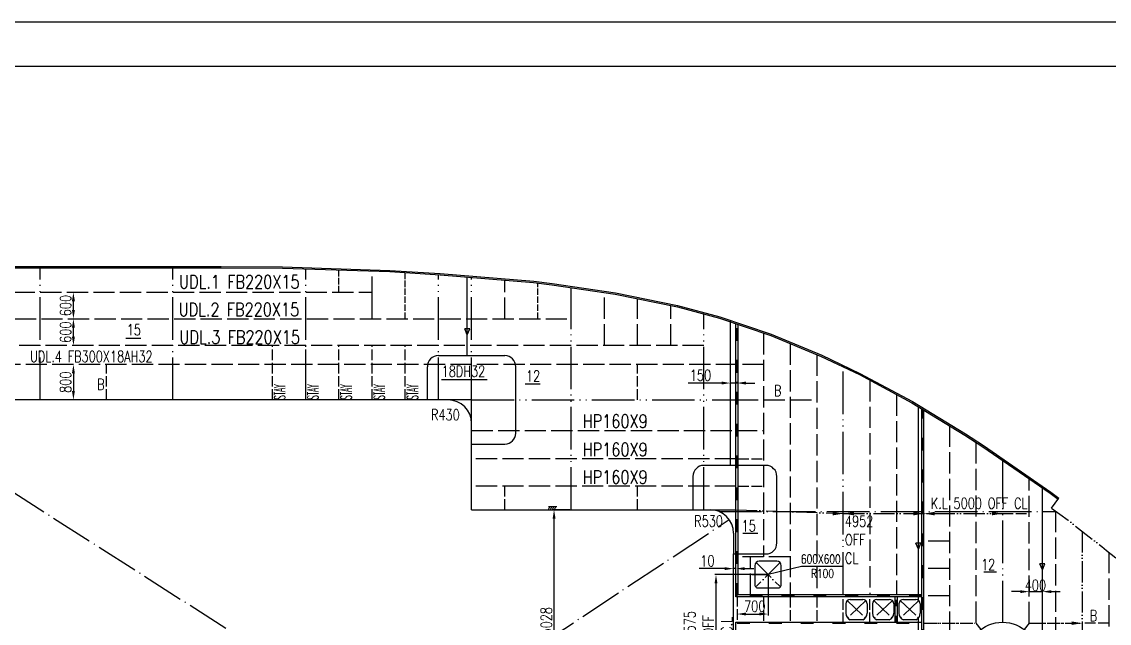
# Model space of a CAD drawing. Extents: x 373818 to 564480, y 322172 to 634257.
# Drawn here: x 526780 to 551361, y 525491 to 539077 of the extents above; entities that cross this region are included whole.
import ezdxf
from ezdxf.enums import TextEntityAlignment as Align

# ---------------------------------------------------------------- set-up
doc = ezdxf.new("R2010")
doc.units = 0
doc.header["$LTSCALE"] = 40
doc.header["$MEASUREMENT"] = 0
for name, pattern in [('ACAD_ISO02W100', [15, 12, -3]), ('ACAD_ISO03W100', [30, 12, -18]), ('ACAD_ISO04W100', [30.5, 24, -3, 0.5, -3]), ('ACAD_ISO05W100', [34, 24, -3, 0.5, -3, 0.5, -3])]:
    doc.linetypes.add(name, pattern=pattern)
doc.layers.get('0').update_dxf_attribs({"linetype": 'CONTINUOUS'})
doc.layers.get('DEFPOINTS').update_dxf_attribs({"linetype": 'CONTINUOUS'})
for name, color, linetype in [('01CONTINUOUS', 2, 'CONTINUOUS'), ('BT_ENG', 7, 'CONTINUOUS'), ('C-CEN', 4, 'ACAD_ISO04W100'), ('C-CON', 4, 'CONTINUOUS'), ('C-DAS', 4, 'ACAD_ISO02W100'), ('TEXT', 9, 'CONTINUOUS'), ('Y-CON', 2, 'CONTINUOUS'), ('Y-DAS', 2, 'ACAD_ISO02W100'), ('Y-H', 2, 'ACAD_ISO03W100'), ('Y-PH', 2, 'ACAD_ISO05W100')]:
    doc.layers.add(name, color=color, linetype=linetype)
doc.styles.add('ROMANS', font='romans.shx', dxfattribs={"width": 0.75, "height": 250, "bigfont": 'hzdx.shx'})
doc.dimstyles.new('DM-100', dxfattribs={"dimscale": 0, "dimtxt": 250, "dimasz": 200, "dimexe": 30, "dimexo": 30, "dimgap": 50, "dimtad": 1, "dimdec": 0, "dimzin": 0, "dimdsep": 46, "dimtxsty": 'ROMANS', "dimcen": 0, "dimclrd": 1, "dimclre": 1, "dimclrt": 1, "dimadec": 0, "dimazin": 0, "dimtfac": 1, "dimtdec": 0, "dimtmove": 0, "dimatfit": 3, "dimfxl": 0, "dimtolj": 1, "dimtzin": 0, "dimarcsym": 0})

# ---------------------------------------------------------------- blocks, each defined once
blk = doc.blocks.new('A$C75882CA2')
at = {"layer": 'C-CON'}
for p, q in [((0, 57), (136, 114)), ((0, 57), (136, 0)), ((136, 0), (136, 114))]:
    blk.add_line(p, q, dxfattribs=at)
blk = doc.blocks.new('*D78')
at = {"color": 1, "linetype": 'ByBlock', "transparency": 16777216}
for p, q in [((539066, 532116), (538680, 532116)), ((538710, 527276), (538710, 531916)), ((539066, 527076), (538680, 527076))]:
    blk.add_line(p, q, dxfattribs=at)
for points in [[(538677, 531916), (538743, 531916), (538710, 532116)], [(538677, 527276), (538743, 527276), (538710, 527076)]]:
    blk.add_solid(points, dxfattribs=at)
at = {"layer": 'DEFPOINTS', "color": 0, "linetype": 'ByBlock', "transparency": 16777216}
for p in [(538710, 532116), (539096, 532116), (539096, 527076)]:
    blk.add_point(p, dxfattribs=at)
at = {"color": 1, "linetype": 'ByBlock', "transparency": 16777216, "insert": (538535, 529596), "char_height": 250, "attachment_point": 5, "rotation": 90, "style": 'ROMANS'}
blk.add_mtext('\\A1;5028', dxfattribs=at)
blk = doc.blocks.new('*D89')
at = {"color": 1, "linetype": 'ByBlock', "transparency": 16777216}
blk.add_line((527845, 535196), (527845, 534796), dxfattribs=at)
for points in [[(527812, 535196), (527879, 535196), (527845, 535396)], [(527812, 534796), (527879, 534796), (527845, 534596)]]:
    blk.add_solid(points, dxfattribs=at)
at = {"layer": 'DEFPOINTS', "color": 0, "linetype": 'ByBlock', "transparency": 16777216}
for p in [(527845, 535396), (527845, 534596), (527845, 534596)]:
    blk.add_point(p, dxfattribs=at)
at = {"color": 1, "linetype": 'ByBlock', "transparency": 16777216, "insert": (527670, 534996), "char_height": 250, "attachment_point": 5, "rotation": 90, "style": 'ROMANS'}
blk.add_mtext('\\A1;800', dxfattribs=at)
blk = doc.blocks.new('*D102')
at = {"color": 1, "linetype": 'ByBlock', "transparency": 16777216}
blk.add_line((527845, 536026), (527845, 536226), dxfattribs=at)
for points in [[(527812, 536226), (527879, 536226), (527845, 536426)], [(527812, 536026), (527879, 536026), (527845, 535826)]]:
    blk.add_solid(points, dxfattribs=at)
at = {"layer": 'DEFPOINTS', "color": 0, "linetype": 'ByBlock', "transparency": 16777216}
for p in [(527845, 536426), (527845, 536426), (527845, 535826)]:
    blk.add_point(p, dxfattribs=at)
at = {"color": 1, "linetype": 'ByBlock', "transparency": 16777216, "insert": (527670, 536126), "char_height": 250, "attachment_point": 5, "rotation": 90, "style": 'ROMANS'}
blk.add_mtext('\\A1;600', dxfattribs=at)
blk = doc.blocks.new('*D103')
at = {"color": 1, "linetype": 'ByBlock', "transparency": 16777216}
blk.add_line((527845, 536626), (527845, 536826), dxfattribs=at)
for points in [[(527812, 536826), (527879, 536826), (527845, 537026)], [(527812, 536626), (527879, 536626), (527845, 536426)]]:
    blk.add_solid(points, dxfattribs=at)
at = {"layer": 'DEFPOINTS', "color": 0, "linetype": 'ByBlock', "transparency": 16777216}
for p in [(527845, 537026), (527845, 537026), (527845, 536426)]:
    blk.add_point(p, dxfattribs=at)
at = {"color": 1, "linetype": 'ByBlock', "transparency": 16777216, "insert": (527670, 536726), "char_height": 250, "attachment_point": 5, "rotation": 90, "style": 'ROMANS'}
blk.add_mtext('\\A1;600', dxfattribs=at)
blk = doc.blocks.new('*D200')
at = {"color": 1, "linetype": 'ByBlock', "transparency": 16777216}
for p, q in [((567320, 530117), (567320, 530015)), ((567520, 530045), (567820, 530045)), ((568020, 530117), (568020, 530015))]:
    blk.add_line(p, q, dxfattribs=at)
for points in [[(567520, 530079), (567520, 530012), (567320, 530045)], [(567820, 530079), (567820, 530012), (568020, 530045)]]:
    blk.add_solid(points, dxfattribs=at)
at = {"layer": 'DEFPOINTS', "color": 0, "linetype": 'ByBlock', "transparency": 16777216}
for p in [(567320, 530147), (568020, 530147), (568020, 530045)]:
    blk.add_point(p, dxfattribs=at)
at = {"color": 1, "linetype": 'ByBlock', "transparency": 16777216, "insert": (567719, 530220), "char_height": 250, "attachment_point": 5, "style": 'ROMANS'}
blk.add_mtext('\\A1;700', dxfattribs=at)
blk = doc.blocks.new('*D202')
at = {"color": 1, "linetype": 'ByBlock', "transparency": 16777216}
for p, q in [((566970, 535419), (566214, 535419)), ((567170, 535432), (567170, 535449)), ((567320, 535419), (567170, 535419)), ((567320, 535432), (567320, 535449)), ((567520, 535419), (567720, 535419))]:
    blk.add_line(p, q, dxfattribs=at)
for points in [[(566970, 535453), (566970, 535386), (567170, 535419)], [(567520, 535453), (567520, 535386), (567320, 535419)]]:
    blk.add_solid(points, dxfattribs=at)
at = {"layer": 'DEFPOINTS', "color": 0, "linetype": 'ByBlock', "transparency": 16777216}
for p in [(567170, 535419), (567170, 535402), (567320, 535402)]:
    blk.add_point(p, dxfattribs=at)
at = {"color": 1, "linetype": 'ByBlock', "transparency": 16777216, "insert": (566492, 535594), "char_height": 250, "attachment_point": 5, "style": 'ROMANS'}
blk.add_mtext('\\A1;150', dxfattribs=at)
blk = doc.blocks.new('*D201')
at = {"color": 1, "linetype": 'ByBlock', "transparency": 16777216}
for p, q in [((567040, 531071), (566463, 531071)), ((567240, 531083), (567240, 531101)), ((567295, 531071), (567240, 531071)), ((567295, 531083), (567295, 531101)), ((567495, 531071), (567695, 531071))]:
    blk.add_line(p, q, dxfattribs=at)
for points in [[(567040, 531104), (567040, 531037), (567240, 531071)], [(567495, 531104), (567495, 531037), (567295, 531071)]]:
    blk.add_solid(points, dxfattribs=at)
at = {"layer": 'DEFPOINTS', "color": 0, "linetype": 'ByBlock', "transparency": 16777216}
for p in [(567240, 531071), (567240, 531053), (567295, 531053)]:
    blk.add_point(p, dxfattribs=at)
at = {"color": 1, "linetype": 'ByBlock', "transparency": 16777216, "insert": (566651, 531246), "char_height": 250, "attachment_point": 5, "style": 'ROMANS'}
blk.add_mtext('\\A1;10', dxfattribs=at)
blk = doc.blocks.new('*D204')
at = {"color": 1, "linetype": 'ByBlock', "transparency": 16777216}
for p, q in [((573720, 530551), (573520, 530551)), ((573920, 530455), (573920, 530581)), ((573920, 530551), (574220, 530551)), ((573920, 530551), (574220, 530551)), ((574220, 530455), (574220, 530581)), ((574420, 530551), (574620, 530551))]:
    blk.add_line(p, q, dxfattribs=at)
for points in [[(573720, 530584), (573720, 530518), (573920, 530551)], [(574420, 530584), (574420, 530518), (574220, 530551)]]:
    blk.add_solid(points, dxfattribs=at)
at = {"layer": 'DEFPOINTS', "color": 0, "linetype": 'ByBlock', "transparency": 16777216}
for p in [(574220, 530551), (573920, 530425), (574220, 530425)]:
    blk.add_point(p, dxfattribs=at)
at = {"color": 1, "linetype": 'ByBlock', "transparency": 16777216, "insert": (574063, 530695), "char_height": 250, "attachment_point": 5, "style": 'ROMANS'}
blk.add_mtext('\\A1;400', dxfattribs=at)

msp = doc.modelspace()

# ---------------------------------------------------------------- linework, layer by layer
at = {"color": 2}
msp.add_line((417794.48, 538077.25), (562894.48, 538077.25), dxfattribs=at)
at = {"color": 1}
for p, q in [((536848.49, 531535.61), (536848.49, 533312.31)), ((536198.49, 531535.61), (537698.49, 531535.61)), ((535948.49, 530535.61), (535948.49, 531285.61)), ((537948.49, 529785.61), (537948.49, 531285.61)), ((536267.89, 530998.31), (537299.98, 530998.31)), ((536948.49, 529535.61), (537698.49, 529535.61)), ((543598.49, 529055.61), (542198.49, 529055.61)), ((541948.49, 528805.61), (541948.49, 528055.61)), ((543848.49, 527305.61), (543848.49, 528805.61)), ((541948.49, 528055.61), (542368.49, 528055.61)), ((542868.49, 527525.61), (542868.49, 527055.61)), ((542868.49, 527055.61), (543598.49, 527055.61))]:
    msp.add_line(p, q, dxfattribs=at)
for p, q in [((542923.49, 526085.61), (542923.49, 532254.35)), ((542973.49, 526135.61), (542973.49, 532237.51)), ((547048.49, 526010.61), (547048.49, 530379.14)), ((547123.49, 515697.67), (547123.49, 530333.56)), ((547173.49, 515728.05), (547173.49, 530303.18)), ((549848.49, 517483.73), (549848.49, 528547.5)), ((538644.79, 528055.61), (538867.88, 528055.61)), ((538715.83, 528131.02), (538678.46, 528055.61)), ((538689.22, 528131.02), (538874.75, 528131.02)), ((538759.12, 528131.02), (538721.75, 528055.61)), ((538805.69, 528131.02), (538768.32, 528055.61)), ((538853.58, 528131.02), (538816.21, 528055.61)), ((543348.49, 526790.61), (543348.49, 526357.61)), ((543848.49, 526890.61), (543448.49, 526890.61)), ((543948.49, 526357.61), (543948.49, 526790.61)), ((543448.49, 526290.61), (543848.49, 526290.61)), ((547123.49, 526085.61), (542923.49, 526085.61)), ((547123.49, 526135.61), (542973.49, 526135.61)), ((546523.49, 525516.61), (546523.49, 526085.61)), ((546573.49, 525516.61), (546573.49, 526085.61)), ((545408.49, 525930.61), (545408.49, 525715.61)), ((545508.49, 526030.61), (545788.49, 526030.61)), ((545888.49, 525930.61), (545888.49, 525715.61)), ((546008.49, 525930.61), (546008.49, 525715.61)), ((546108.49, 526030.61), (546388.49, 526030.61)), ((546488.49, 525930.61), (546488.49, 525715.61)), ((546608.49, 525930.61), (546608.49, 525715.61)), ((546708.49, 526030.61), (546988.49, 526030.61)), ((547088.49, 525930.61), (547088.49, 525715.61)), ((545788.49, 525571.61), (545508.49, 525571.61)), ((546388.49, 525571.61), (546108.49, 525571.61)), ((546988.49, 525571.61), (546708.49, 525571.61)), ((547048.49, 522907.91), (547048.49, 525609.65)), ((542923.49, 525516.61), (547123.49, 525516.61)), ((542923.49, 520514.61), (542923.49, 525516.61))]:
    msp.add_line(p, q)
at = {"color": 1, "linetype": 'ByBlock'}
for q in [(542442.08, 526590.61), (543648.49, 525708.64)]:
    msp.add_line((543648.49, 526590.61), q, dxfattribs=at)
at = {"color": 0}
msp.add_line((543280.12, 526590.61), (543670.38, 526590.61), dxfattribs=at)
at = {"color": 1}
msp.add_lwpolyline([(542472.08, 526390.61), (542472.08, 524453.47)], dxfattribs=at)
msp.add_circle((548948.49, 524715.61), 800)
for centre, radius, start, end in [((536198.49, 531285.61), 250, 90, 180), ((537698.49, 531285.61), 250, 0, 90), ((537698.49, 529785.61), 250, 270, 360), ((542198.49, 528805.61), 250, 90, 180), ((543598.49, 528805.61), 250, 0, 90), ((542338.49, 527525.61), 530, 0, 90), ((543598.49, 527305.61), 250, 270, 0)]:
    msp.add_arc(centre, radius, start, end, dxfattribs=at)
for centre, radius, start, end in [((536418.49, 530005.61), 530, 0, 90), ((543448.49, 526790.61), 100, 90, 180), ((543848.49, 526790.61), 100, 0, 90), ((543424.76, 526363.32), 76.48, 184.277823, 288.078007), ((543872.23, 526363.32), 76.48, 251.921993, 355.722177), ((545508.49, 525930.61), 100, 90, 180), ((545788.49, 525930.61), 100, 0, 90), ((546108.49, 525930.61), 100, 90, 180), ((546388.49, 525930.61), 100, 0, 90), ((546708.49, 525930.61), 100, 90, 180), ((546988.49, 525930.61), 100, 0, 90), ((545554.21, 525710.08), 145.82, 177.825778, 251.729885), ((545742.78, 525710.08), 145.82, 288.270115, 2.174222), ((546154.21, 525710.08), 145.82, 177.825778, 251.729885), ((546342.78, 525710.08), 145.82, 288.270115, 2.174222), ((546754.21, 525710.08), 145.82, 177.825778, 251.729885), ((546942.78, 525710.08), 145.82, 288.270115, 2.174222)]:
    msp.add_arc(centre, radius, start, end)
at = {"color": 1, "linetype": 'ByBlock'}
for points in [[(545108.49, 528007.61), (545108.49, 527927.61), (545348.49, 527967.61)], [(545588.49, 528007.61), (545588.49, 527927.61), (545348.49, 527967.61)], [(546933.49, 528007.61), (546933.49, 527927.61), (547173.49, 527967.61)], [(547413.49, 528007.61), (547413.49, 527927.61), (547173.49, 527967.61)], [(548708.49, 528007.61), (548708.49, 527927.61), (548948.49, 527967.61)], [(550508.49, 525531.61), (550508.49, 525451.61), (550748.49, 525491.61)]]:
    msp.add_solid(points, dxfattribs=at)
at = {"color": 1}
msp.add_solid([(542438.75, 526390.61), (542472.08, 526590.61), (542505.41, 526390.61)], dxfattribs=at)
at = {"layer": '01CONTINUOUS'}
for p, q in [((536948.49, 530535.61), (524223.49, 530535.61)), ((536948.49, 528055.61), (536948.49, 530535.61)), ((536948.49, 528055.61), (542923.49, 528055.61)), ((541948.49, 528055.61), (542923.49, 528055.61))]:
    msp.add_line(p, q, dxfattribs=at)
at = {"layer": 'BT_ENG'}
msp.add_line((415294.48, 539077.25), (563894.48, 539077.25), dxfattribs=at)
at = {"layer": 'C-CEN'}
for p, q in [((524412.54, 529835.93), (542722.76, 518151.35)), ((524198.5, 515555.61), (542770.9, 527832.09))]:
    msp.add_line(p, q, dxfattribs=at)
at = {"layer": 'C-CEN', "color": 1}
msp.add_line((542540.48, 528015.61), (550161.34, 528015.61), dxfattribs=at)
at = {"layer": 'C-CEN', "ltscale": 0.5}
for p, q in [((543919.2, 526861.33), (543377.78, 526319.9)), ((543377.78, 526861.33), (543919.2, 526319.9)), ((545859.2, 526001.33), (545437.78, 525600.9)), ((545437.78, 526001.33), (545859.2, 525600.9)), ((546459.2, 526001.33), (546037.78, 525600.9)), ((546037.78, 526001.33), (546459.2, 525600.9)), ((547059.2, 526001.33), (546637.78, 525600.9)), ((546637.78, 526001.33), (547059.2, 525600.9))]:
    msp.add_line(p, q, dxfattribs=at)
at = {"layer": 'C-CON'}
for p, q in [((542798.49, 529055.61), (542798.49, 532328.11)), ((529134.9, 531930.69), (529474.3, 531930.69)), ((538156.94, 530896.17), (538496.34, 530896.17)), ((542868.49, 518505.61), (542868.49, 527055.61))]:
    msp.add_line(p, q, dxfattribs=at)
for points in [[(513798.49, 533545.62), (531289.56, 533545.62), (532671.04, 533539.01), (535099.86, 533462.49), (536237.66, 533394.34), (538351.51, 533214.67), (538765.4, 533166.26), (540200.71, 532957.08), (541605.45, 532665.62), (542558.19, 532409.05), (543720.02, 532017.72), (544860.67, 531546.19), (545727.04, 531134.55), (546911.4, 530497.55), (548114.45, 529766.48), (548521.2, 529502.61), (550041.89, 528450.13), (550224.22, 528316.62)], [(513798.49, 533515.62), (515598.49, 533515.62), (522098.49, 533515.62), (528598.49, 533515.62), (530933.49, 533515.62), (531289.49, 533515.62), (532670.49, 533509.02), (535098.49, 533432.52), (536235.49, 533364.42), (538348.49, 533184.82), (538761.49, 533136.52), (540195.49, 532927.53), (541598.49, 532636.43), (542549.49, 532380.33), (543709.49, 531989.61), (544848.49, 531518.77), (545713.49, 531107.78), (546896.49, 530471.51), (548098.49, 529741.08), (548504.49, 529477.69), (550024.49, 528425.69), (550206.06, 528292.73)]]:
    msp.add_lwpolyline(points, dxfattribs=at)
at = {"layer": 'C-DAS'}
for p, q in [((524198.49, 532965.61), (534698.49, 532965.61)), ((524223.49, 532365.61), (539198.49, 532365.61)), ((543548.49, 532043.84), (543548.49, 526990.61)), ((542198.49, 531765.61), (530198.49, 531765.61)), ((544148.49, 531808.13), (544148.49, 526135.61)), ((544748.49, 531560.1), (544748.49, 526175.84)), ((543548.49, 531335.61), (523448.49, 531335.61)), ((545948.49, 530981.38), (545948.49, 526135.61)), ((546548.49, 530658.68), (546548.49, 526135.61)), ((536948.49, 529845.61), (542923.49, 529845.61)), ((547748.49, 529953.76), (547748.49, 523015.61)), ((548348.49, 529578.89), (548348.49, 525491.61)), ((542923.49, 529205.61), (536948.49, 529205.61)), ((549548.49, 525491.61), (549548.49, 528755.13)), ((542923.49, 528586.61), (536948.49, 528586.61)), ((550148.49, 528025.02), (550148.49, 524897.61)), ((551348.49, 527098.9), (551348.49, 524897.61)), ((544148.49, 526990.61), (542973.49, 526990.61)), ((543248.49, 526135.61), (543248.49, 526990.61))]:
    msp.add_line(p, q, dxfattribs=at)
at = {"layer": 'DEFPOINTS', "color": 0, "lineweight": -2, "ltscale": 0.5}
msp.add_point((542973.49, 530523.61), dxfattribs=at)
at = {"layer": 'DEFPOINTS', "color": 0, "linetype": 'ByBlock'}
msp.add_point((543648.49, 526590.61), dxfattribs=at)
at = {"layer": 'TEXT'}
for p, q in [((543075.38, 527528.65), (543414.78, 527528.65)), ((544404.5, 526771.61), (543648.49, 526590.61)), ((545323.15, 526771.61), (544404.5, 526771.61)), ((548526.52, 526654.8), (548813.43, 526654.8))]:
    msp.add_line(p, q, dxfattribs=at)
at = {"layer": 'Y-CON'}
msp.add_line((550054.77, 528093.66), (550224.22, 528316.62), dxfattribs=at)
at = {"layer": 'Y-DAS', "ltscale": 0.3}
for p, q in [((533948.49, 532965.61), (533948.49, 533468.75)), ((535448.49, 532365.61), (535448.49, 533411.55)), ((538448.49, 532365.61), (538448.49, 533173.12))]:
    msp.add_line(p, q, dxfattribs=at)
at = {"layer": 'Y-DAS'}
for p, q in [((537698.49, 532365.61), (537698.49, 533240.06)), ((539948.49, 531765.61), (539948.49, 532963.52)), ((540698.49, 531765.61), (540698.49, 532823.16)), ((541448.49, 531765.61), (541448.49, 532667.55)), ((527198.49, 531765.61), (524223.49, 531765.61)), ((530198.49, 531765.61), (527198.49, 531765.61)), ((542948.49, 530535.61), (544748.49, 530535.61)), ((542923.49, 529848.05), (543548.49, 529848.05)), ((547748.49, 527348.61), (547148.49, 527348.61)), ((547748.49, 526729.61), (547148.49, 526729.61)), ((547748.49, 526110.61), (547148.49, 526110.61))]:
    msp.add_line(p, q, dxfattribs=at)
at = {"layer": 'Y-DAS', "ltscale": 0.5}
for p, q in [((532448.49, 530535.61), (532448.49, 531765.61)), ((533198.49, 530535.61), (533198.49, 531765.61)), ((533948.49, 530535.61), (533948.49, 531765.61)), ((534698.49, 530535.61), (534698.49, 531765.61)), ((535448.49, 530535.61), (535448.49, 531765.61)), ((528698.49, 530535.61), (528698.49, 531335.61)), ((540698.49, 530535.61), (540698.49, 531335.61)), ((542973.49, 529205.61), (543548.49, 529205.61)), ((537698.49, 528055.61), (537698.49, 528586.61)), ((540698.49, 528055.61), (540698.49, 528586.61)), ((542973.49, 528586.61), (543548.49, 528586.61)), ((548948.49, 527967.61), (549548.49, 527967.61)), ((542948.49, 526110.61), (542948.49, 525491.61)), ((543548.49, 526085.61), (543548.49, 525516.61)), ((544148.49, 526085.61), (544148.49, 525516.61)), ((544748.49, 526085.61), (544748.49, 525516.61)), ((545348.49, 525491.61), (545348.49, 526085.61)), ((545948.49, 525491.61), (545948.49, 526085.61)), ((551348.49, 525491.61), (550748.49, 525491.61))]:
    msp.add_line(p, q, dxfattribs=at)
at = {"layer": 'Y-H', "ltscale": 0.6}
for p, q in [((542948.49, 526110.61), (542948.49, 532245.93)), ((547148.49, 515712.86), (547148.49, 530318.37)), ((547123.49, 526110.61), (542948.49, 526110.61)), ((542948.49, 525491.61), (547123.49, 525491.61)), ((542948.49, 520539.61), (542948.49, 525491.61))]:
    msp.add_line(p, q, dxfattribs=at)
at = {"layer": 'Y-H', "ltscale": 0.3}
msp.add_line((546548.49, 525516.61), (546548.49, 526110.61), dxfattribs=at)
at = {"layer": 'Y-PH'}
for p, q in [((527198.49, 530535.61), (527198.49, 533515.61)), ((530198.49, 530535.61), (530198.49, 533515.61)), ((533198.49, 530535.61), (533198.49, 533492.38)), ((534698.49, 532365.61), (534698.49, 533445.12)), ((536198.49, 530535.61), (536198.49, 533366.63)), ((536948.49, 530535.61), (536948.49, 533303.81)), ((539198.49, 528055.61), (539198.49, 533072.83)), ((542198.49, 528055.61), (542198.49, 532474.85)), ((545348.49, 526135.61), (545348.49, 531281.2)), ((536948.49, 530535.61), (542948.49, 530535.61)), ((548948.49, 529170.39), (548948.49, 525515.61))]:
    msp.add_line(p, q, dxfattribs=at)
at = {"layer": 'Y-PH', "ltscale": 0.5}
for p, q in [((542923.49, 528055.61), (545348.49, 527967.61)), ((545348.49, 527967.61), (548948.49, 527967.61)), ((550748.49, 527570.25), (550748.49, 524897.61))]:
    msp.add_line(p, q, dxfattribs=at)
at = {"layer": 'Y-PH', "ltscale": 0.3}
for p, q in [((547173.49, 525491.61), (548348.49, 525491.61)), ((548348.49, 525491.61), (548459.15, 525348.5)), ((549548.49, 525491.61), (549437.84, 525348.5)), ((549548.49, 525491.61), (550748.49, 525491.61))]:
    msp.add_line(p, q, dxfattribs=at)
at = {"layer": 'Y-PH', "ltscale": 0.5, "flags": 128}
msp.add_lwpolyline([(550054.77, 528093.66), (550433.65, 527816.21), (551193.91, 527222.28), (551302.08, 527136.59), (551887.63, 526661.21)], dxfattribs=at)

# ---------------------------------------------------------------- block references
at = {"layer": 'C-CON', "rotation": 90}
for p in [(536905.73, 532005.27), (547105.73, 527166.45), (549905.73, 526695.2)]:
    msp.add_blockref('A$C75882CA2', p, dxfattribs=at)

# ---------------------------------------------------------------- texts
at = {"style": 'ROMANS', "width": 0.8}
for s, p in [('UDL.1 FB220X15', (531697.12, 533204.51)), ('UDL.2 FB220X15', (531687.92, 532576.98)), ('UDL.3 FB220X15', (531706.31, 531955.48)), ('HP160X9', (540192.91, 530052.4)), ('HP160X9', (540192.91, 529412.4)), ('HP160X9', (540192.91, 528793.4))]:
    msp.add_text(s, height=300, dxfattribs=at).set_placement(p, align=Align.MIDDLE)
at = {"style": 'ROMANS', "width": 0.45}
for p in [(532737.16, 530542.63), (533487.16, 530542.63), (534237.16, 530542.63), (534987.16, 530542.63), (535737.16, 530542.63)]:
    msp.add_text('STAY', height=250, rotation=90, dxfattribs=at).set_placement(p)
at = {"style": 'ROMANS'}
for s, insert, char_height, width, attachment_point in [('15', (529154.23, 532244.88), 250, 4189.5335, 1), ('12', (538176.26, 531200.36), 250, 4189.5335, 1), ('B', (543781.74, 530621.86), 250, 4189.5335, 7), ('R430', (536028.97, 530075.45), 250, 4189.5335, 7), ('R530', (541978.97, 527671.73), 250, 4189.5335, 7), ('600X600 ', (544390.48, 527040.66), 200, 0.5, 1), ('R100', (544618.49, 526713.37), 200, 0.5, 1)]:
    msp.add_mtext(s, dxfattribs=dict(at, insert=insert, char_height=char_height, width=width, attachment_point=attachment_point))
at = {"color": 1, "char_height": 250, "width": 4189.5335, "attachment_point": 1, "style": 'ROMANS'}
for s, insert in [('UDL.4 FB300X18AH32', (526965.55, 531641.31)), ('18DH32', (536269.34, 531306.91)), ('B', (528481.28, 531011.5))]:
    msp.add_mtext(s, dxfattribs=dict(at, insert=insert))
at = {"insert": (542297.93, 525443.11), "char_height": 250, "width": 0.6, "attachment_point": 5, "rotation": 90, "style": 'ROMANS'}
msp.add_mtext('3575 OFF C.L', dxfattribs=at)
at = {"layer": 'TEXT', "style": 'ROMANS', "width": 0.75}
for s, p in [('K.L 5000 OFF CL', (547326.68, 528074.86)), ('15', (543051.84, 527565.62)), ('12', (548464.55, 526689.87)), ('B', (550918.16, 525538.26))]:
    msp.add_text(s, height=250, dxfattribs=at).set_placement(p)
at = {"layer": 'TEXT', "insert": (545386.1, 527919.23), "char_height": 250, "width": 0.5, "attachment_point": 1, "style": 'ROMANS'}
msp.add_mtext('4952 OFF CL', dxfattribs=at)

# ---------------------------------------------------------------- dimensions: what is measured, and where the dimension line sits
for base, p1, p2, override, picture, middle in [((527947.35, 532965.61), (527947.35, 532365.61), (527947.35, 532965.61), {"dimscale": 1, "dimtmove": 1}, '*D103', (527772.35, 532665.61)), ((527947.35, 532365.61), (527947.35, 531765.61), (527947.35, 532365.61), {"dimscale": 1, "dimtmove": 1}, '*D102', (527772.35, 532065.61)), ((527947.35, 530535.61), (527947.35, 531335.61), (527947.35, 530535.61), {"dimscale": 1, "dimse1": 1, "dimtmove": 1}, '*D89', (527772.35, 530935.61))]:
    dim = msp.add_linear_dim(base=base, p1=p1, p2=p2, angle=90, dimstyle='DM-100', override=override)
    dim.commit()
    dim.dimension.update_dxf_attribs({"geometry": picture, "text_midpoint": middle, "insert": (102.08, -4059.95)})
at = {"ltscale": 0.3}
dim = msp.add_linear_dim(base=(542798.49, 530916.61), p1=(542948.49, 530899.18), p2=(542798.49, 530899.18), dimstyle='DM-100', override={"dimscale": 1}, dxfattribs=at)
dim.commit()
dim.dimension.update_dxf_attribs({"geometry": '*D202', "text_midpoint": (542120.81, 531091.61), "insert": (-24371.2, -4502.8)})
dim = msp.add_linear_dim(base=(538812.08, 528055.61), p1=(539198.49, 523015.61), p2=(539198.49, 528055.61), angle=90, text='5028', dimstyle='DM-100', override={"dimscale": 1, "dimtmove": 1})
dim.commit()
dim.dimension.update_dxf_attribs({"geometry": '*D78', "text_midpoint": (538637.08, 525535.61), "insert": (102.08, -4059.95)})
dim = msp.add_linear_dim(base=(542868.49, 526724.39), p1=(542923.49, 526706.86), p2=(542868.49, 526706.86), text='10', dimstyle='DM-100', override={"dimscale": 1}, dxfattribs=at)
dim.commit()
dim.dimension.update_dxf_attribs({"geometry": '*D201', "text_midpoint": (542280.1, 526899.39), "insert": (-24371.2, -4346.29)})
dim = msp.add_linear_dim(base=(549848.49, 526204.61), p1=(549548.49, 526078.74), p2=(549848.49, 526078.74), text='400', dimstyle='DM-100', override={"dimscale": 1, "dimtmove": 2})
dim.commit()
dim.dimension.update_dxf_attribs({"geometry": '*D204', "text_midpoint": (549691.96, 526348.9), "dimtype": 160, "insert": (-24371.2, -4346.29)})
at = {"color": 0}
dim = msp.add_linear_dim(base=(543648.49, 525699.16), p1=(542948.49, 525801.11), p2=(543648.49, 525801.11), dimstyle='DM-100', override={"dimscale": 1}, dxfattribs=at)
dim.commit()
dim.dimension.update_dxf_attribs({"geometry": '*D200', "text_midpoint": (543347.3, 525699.16), "dimtype": 160, "insert": (-24371.2, -4346.29)})

doc.saveas('drawing.dxf')
